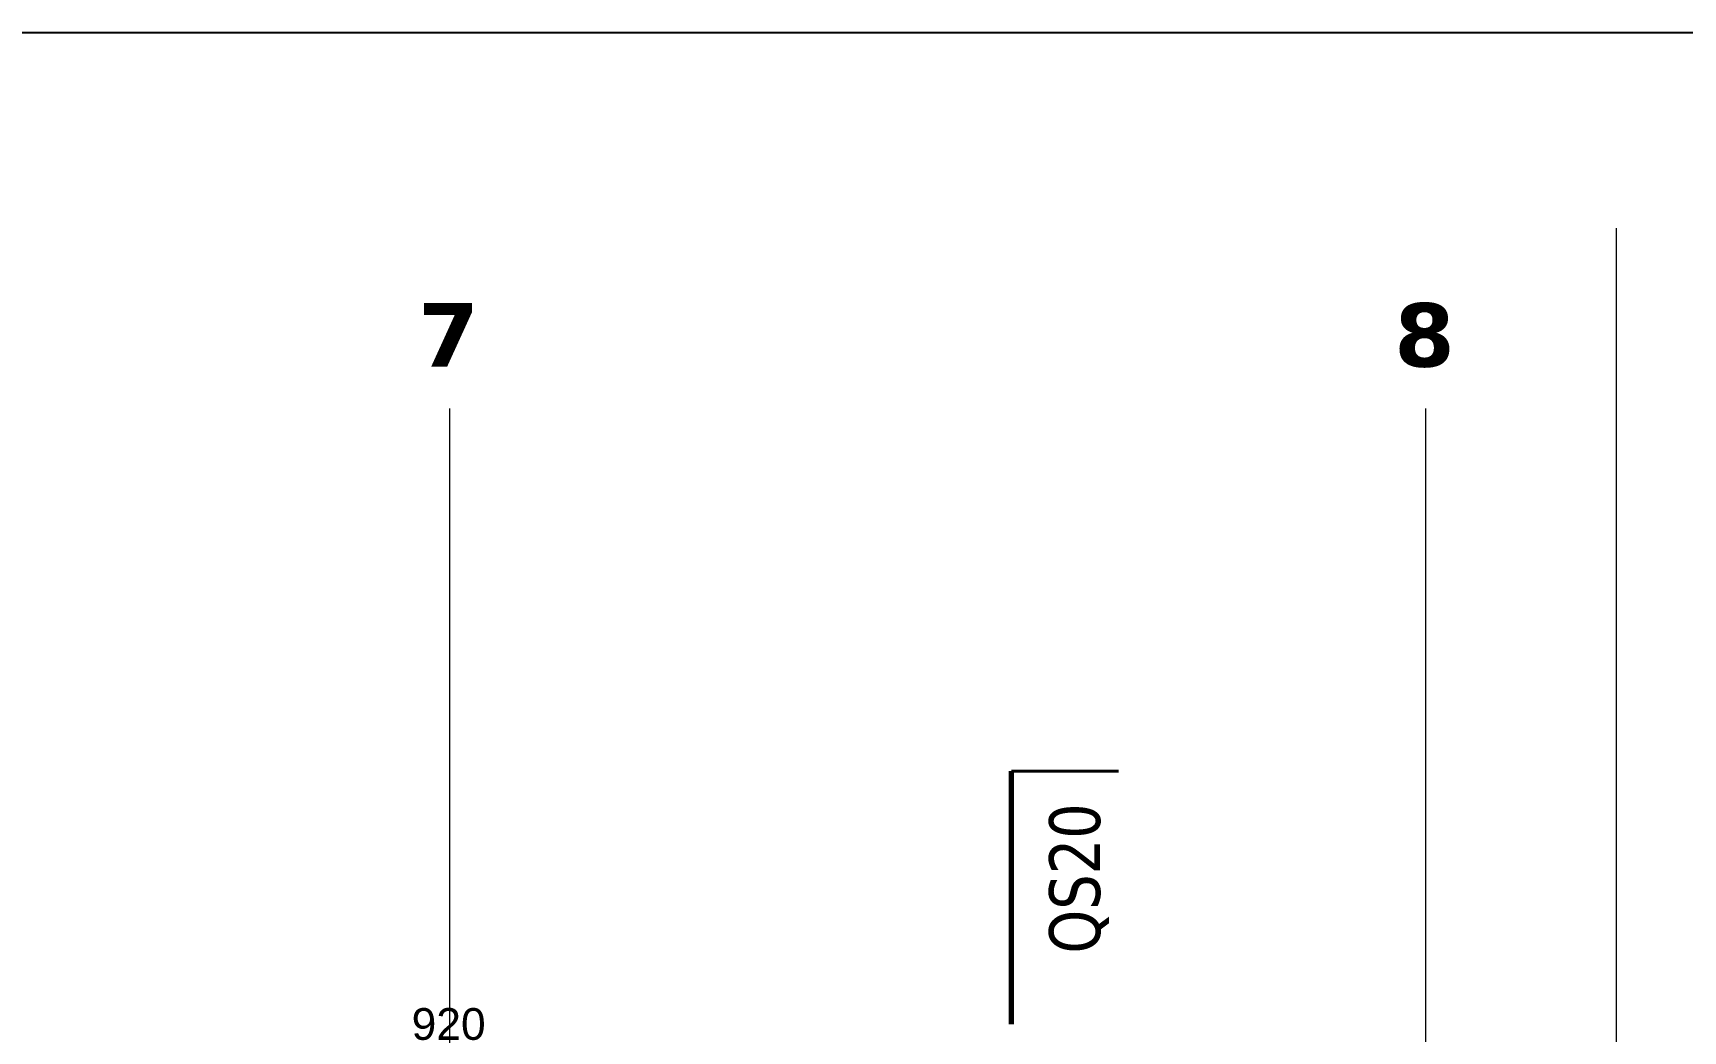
# Model space of a CAD drawing. Extents: x -1132 to 613, y -233 to 616.
# Drawn here: x -661 to -531.2, y 537 to 615.5 of the extents above; entities that cross this region are included whole.
import ezdxf
from ezdxf.lldxf.tags import DXFTag

# ---------------------------------------------------------------- set-up
doc = ezdxf.new("R2010")
doc.units = 0
doc.layers.get('0').update_dxf_attribs({"lineweight": 13})
for name, color, linetype, lineweight, true_color in [('EL01_VVV_Mass Blitzschutz', 3, 'Continuous', 13, 0x00ff00), ('G-____-____-SYMB', 7, 'Strichpunkt - Weit', 5, 0x008080), ('S-GRID-____-IDEN', 7, 'Continuous', 9, 0x5555aa)]:
    doc.layers.add(name, color=color, linetype=linetype, lineweight=lineweight, true_color=true_color)
doc.layers.add('S-GRID-____-OTLN', color=7, linetype='Continuous', lineweight=5)
doc.styles.get("Standard").update_dxf_attribs({"font": 'arial.ttf'})
tags = doc.linetypes.add('_Rasterlinie_', pattern=[0.375, 0.2, -0.05, 0.075, -0.05]).pattern_tags.tags
tags[10:11] = [DXFTag(74, 4), DXFTag(75, 0), DXFTag(340, '0'), DXFTag(46, 1.0), DXFTag(50, 0.0), DXFTag(44, 0.0), DXFTag(45, 0.0)]
tags[8:9] = [DXFTag(74, 4), DXFTag(75, 0), DXFTag(340, '0'), DXFTag(46, 1.0), DXFTag(50, 0.0), DXFTag(44, 0.0), DXFTag(45, 0.0)]
tags[6:7] = [DXFTag(74, 4), DXFTag(75, 0), DXFTag(340, '0'), DXFTag(46, 1.0), DXFTag(50, 0.0), DXFTag(44, 0.0), DXFTag(45, 0.0)]
tags[4:5] = [DXFTag(74, 4), DXFTag(75, 0), DXFTag(340, '0'), DXFTag(46, 1.0), DXFTag(50, 0.0), DXFTag(44, 0.0), DXFTag(45, 0.0)]
tags = doc.linetypes.add('_Schnittlinie_', pattern=[0.3, 0.15, -0.05, 0.05, -0.05]).pattern_tags.tags
tags[10:11] = [DXFTag(74, 4), DXFTag(75, 0), DXFTag(340, '0'), DXFTag(46, 1.0), DXFTag(50, 0.0), DXFTag(44, 0.0), DXFTag(45, 0.0)]
tags[8:9] = [DXFTag(74, 4), DXFTag(75, 0), DXFTag(340, '0'), DXFTag(46, 1.0), DXFTag(50, 0.0), DXFTag(44, 0.0), DXFTag(45, 0.0)]
tags[6:7] = [DXFTag(74, 4), DXFTag(75, 0), DXFTag(340, '0'), DXFTag(46, 1.0), DXFTag(50, 0.0), DXFTag(44, 0.0), DXFTag(45, 0.0)]
tags[4:5] = [DXFTag(74, 4), DXFTag(75, 0), DXFTag(340, '0'), DXFTag(46, 1.0), DXFTag(50, 0.0), DXFTag(44, 0.0), DXFTag(45, 0.0)]
tags = doc.linetypes.add('Strichpunkt - Weit', pattern=[0.5, 0.2, -0.15, 0, -0.15]).pattern_tags.tags
tags[10:11] = [DXFTag(74, 4), DXFTag(75, 0), DXFTag(340, '0'), DXFTag(46, 1.0), DXFTag(50, 0.0), DXFTag(44, 0.0), DXFTag(45, 0.0)]
tags[8:9] = [DXFTag(74, 4), DXFTag(75, 0), DXFTag(340, '0'), DXFTag(46, 1.0), DXFTag(50, 0.0), DXFTag(44, 0.0), DXFTag(45, 0.0)]
tags[6:7] = [DXFTag(74, 4), DXFTag(75, 0), DXFTag(340, '0'), DXFTag(46, 1.0), DXFTag(50, 0.0), DXFTag(44, 0.0), DXFTag(45, 0.0)]
tags[4:5] = [DXFTag(74, 4), DXFTag(75, 0), DXFTag(340, '0'), DXFTag(46, 1.0), DXFTag(50, 0.0), DXFTag(44, 0.0), DXFTag(45, 0.0)]

# ---------------------------------------------------------------- blocks, each defined once
blk = doc.blocks.new('Referenz-A0UJ2EK7XE', base_point=(-1124.08, -162.87))
at = {"layer": 'G-____-____-SYMB', "color": 0, "linetype": 'Continuous', "lineweight": 40, "ltscale": 0.4}
blk.add_line((-575.58, 557.43), (-584.01, 557.43), dxfattribs=at)
at = {"layer": 'G-____-____-SYMB', "color": 0, "linetype": '_Schnittlinie_', "lineweight": 70, "ltscale": 0.7}
blk.add_line((-584.01, 537.51), (-584.01, 557.43), dxfattribs=at)
at = {"layer": 'S-GRID-____-OTLN', "color": 0, "linetype": '_Rasterlinie_', "ltscale": 0.13}
for p, q in [((-536.41, 600.16), (-536.41, 199.37)), ((-628.21, -159.1), (-628.21, 585.98)), ((-551.41, -159.1), (-551.41, 585.98))]:
    blk.add_line(p, q, dxfattribs=at)
at = {"layer": 'G-____-____-SYMB', "color": 0, "linetype": 'Continuous', "ltscale": 0.13, "insert": (-581.04, 543.07), "char_height": 4, "attachment_point": 1, "rotation": 90}
blk.add_mtext('{\\W0.8;\\fVerdana;QS20}', dxfattribs=at)
at = {"layer": 'S-GRID-____-IDEN', "color": 0, "linetype": 'Continuous', "lineweight": 5, "ltscale": 0.13, "char_height": 5, "attachment_point": 1}
for s, insert in [('{\\fVerdana|b1|i0;7}', (-630.69, 594.27)), ('{\\fVerdana|b1|i0;8}', (-553.89, 594.27))]:
    blk.add_mtext(s, dxfattribs=dict(at, insert=insert))
blk = doc.blocks.new('Maß-A0UJ2EOVXE', base_point=(-720.42, 512.98))
at = {"color": 0, "lineweight": -2, "insert": (-631.21, 538.78), "char_height": 2.5, "attachment_point": 1}
blk.add_mtext('{\\fArial;920}', dxfattribs=at)

msp = doc.modelspace()

# ---------------------------------------------------------------- linework, layer by layer
at = {"color": 0, "linetype": 'ByBlock', "lineweight": -2, "ltscale": 0.13}
msp.add_line((607.58, 615.53), (-1132.42, 615.53), dxfattribs=at)

# ---------------------------------------------------------------- block references
at = {"color": 9, "lineweight": 25, "ltscale": 0.25, "true_color": 0xc0c0c0}
msp.add_blockref('Referenz-A0UJ2EK7XE', (-1124.08, -162.87), dxfattribs=at)
at = {"layer": 'EL01_VVV_Mass Blitzschutz', "linetype": 'Continuous', "ltscale": 0.13}
msp.add_blockref('Maß-A0UJ2EOVXE', (-720.42, 512.98), dxfattribs=at)

doc.saveas('drawing.dxf')
